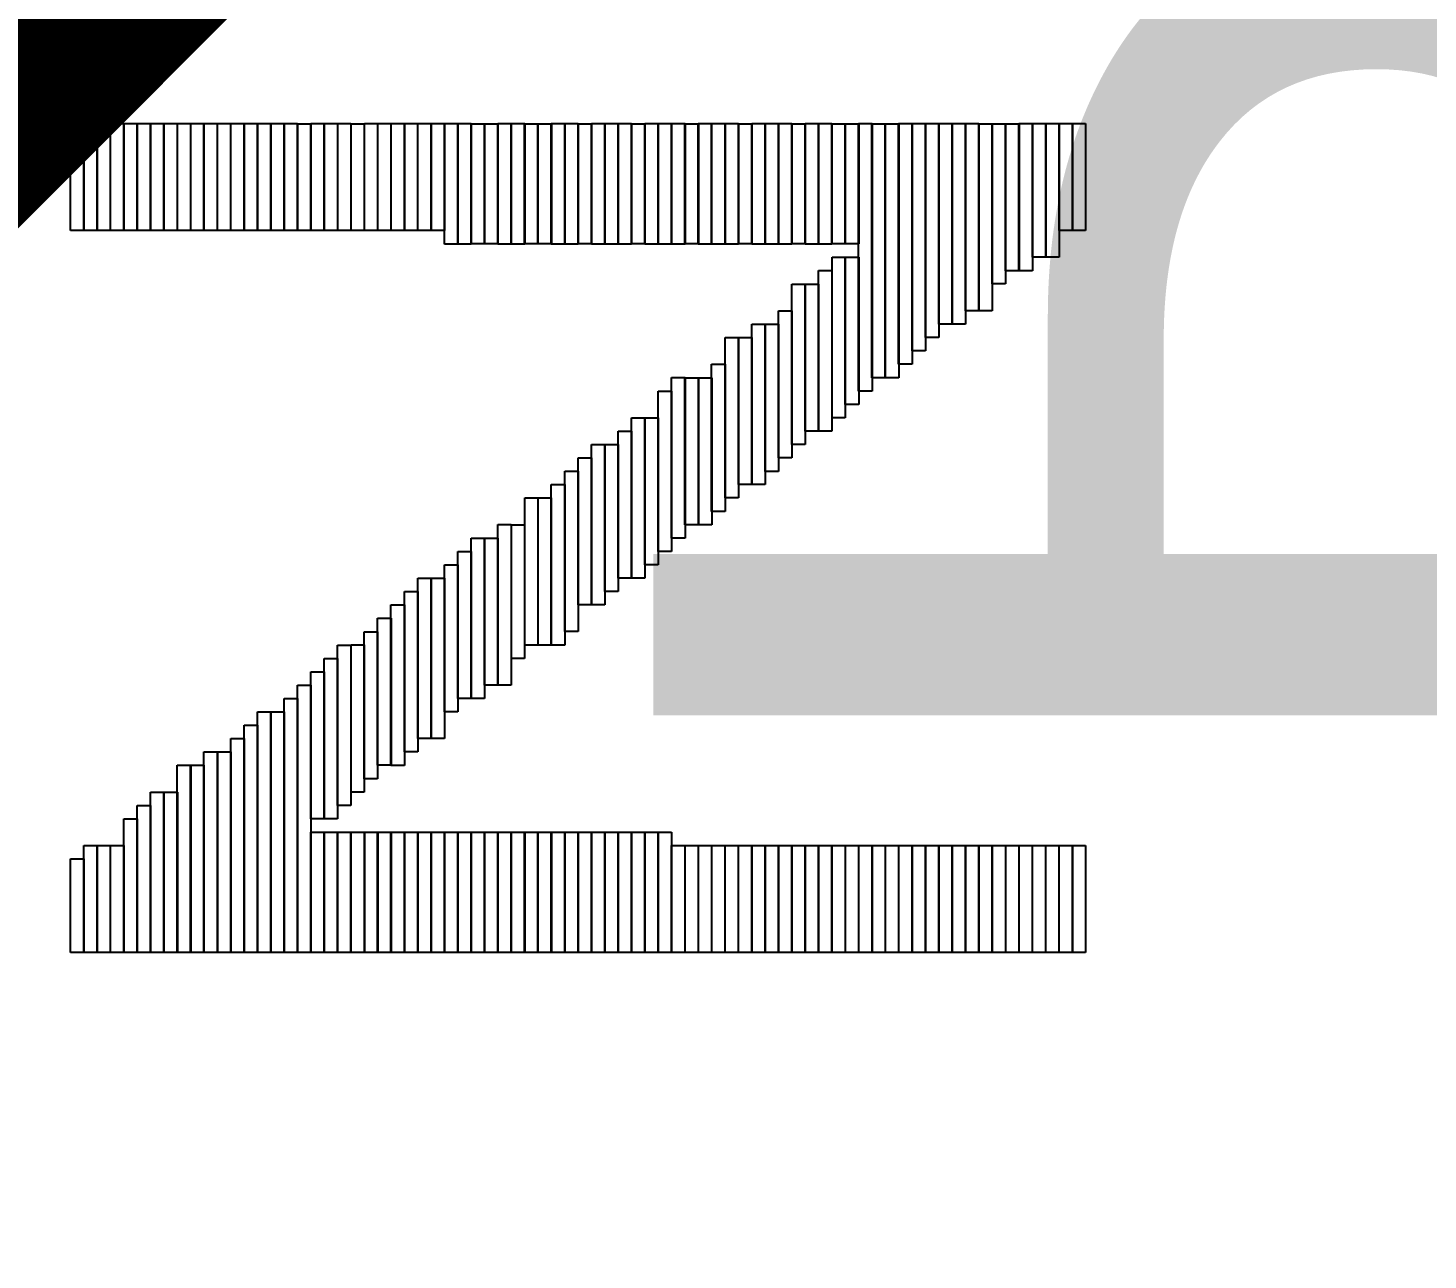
# Model space of a CAD drawing. Header units: inches. Extents: x -2.12 to 4.45, y -3.15 to 1.57.
# Drawn here: x -0.5051 to -0.4225, y -0.1493 to -0.0767 of the extents above; entities that cross this region are included whole.
import ezdxf

# ---------------------------------------------------------------- set-up
doc = ezdxf.new("R2010")
doc.units = ezdxf.units.IN
doc.header["$MEASUREMENT"] = 0
for name, color, linetype in [('Bottom 3D Body', 56, 'Continuous'), ('Top', 1, 'Continuous'), ('tPlace', 56, 'Continuous')]:
    doc.layers.add(name, color=color, linetype=linetype)
doc.styles.add('Courier New', font='', dxfattribs={"height": 0.2})
doc.styles.get('Courier New').set_extended_font_data('Courier New')

# ---------------------------------------------------------------- blocks, each defined once
blk = doc.blocks.new('TP11R_B_78')
at = {"layer": 'Bottom 3D Body', "style": 'Courier New', "text_generation_flag": 2}
blk.add_text('>TP_SIGNAL_NAME', height=0.0610235, rotation=180, dxfattribs=at).set_placement((0, 0.075))

msp = doc.modelspace()

# ---------------------------------------------------------------- linework, layer by layer
at = {"layer": 'Top', "const_width": 0.01}
msp.add_lwpolyline([(-0.52977, -0.10561), (-0.4672, -0.04304)], dxfattribs=at)
at = {"layer": 'tPlace'}
for p, q in [((-0.50255, -0.08868), (-0.50255, -0.08238)), ((-0.50255, -0.08238), (-0.50177, -0.08238)), ((-0.50177, -0.08238), (-0.50177, -0.08868)), ((-0.50176, -0.08868), (-0.50176, -0.08238)), ((-0.50176, -0.08238), (-0.50098, -0.08238)), ((-0.50098, -0.08868), (-0.50098, -0.08238)), ((-0.50098, -0.08238), (-0.5002, -0.08238)), ((-0.50098, -0.08238), (-0.50098, -0.08868)), ((-0.5002, -0.08238), (-0.5002, -0.08868)), ((-0.50019, -0.08868), (-0.50019, -0.08238)), ((-0.50019, -0.08238), (-0.49941, -0.08238)), ((-0.49941, -0.08238), (-0.49941, -0.08868)), ((-0.4994, -0.08868), (-0.4994, -0.08238)), ((-0.4994, -0.08238), (-0.49862, -0.08238)), ((-0.49862, -0.08238), (-0.49862, -0.08868)), ((-0.49861, -0.08868), (-0.49861, -0.08238)), ((-0.49861, -0.08238), (-0.49783, -0.08238)), ((-0.49783, -0.08868), (-0.49783, -0.08238)), ((-0.49783, -0.08238), (-0.49705, -0.08238)), ((-0.49783, -0.08238), (-0.49783, -0.08868)), ((-0.49705, -0.08238), (-0.49705, -0.08868)), ((-0.49704, -0.08868), (-0.49704, -0.08238)), ((-0.49704, -0.08238), (-0.49626, -0.08238)), ((-0.49626, -0.08238), (-0.49626, -0.08868)), ((-0.49625, -0.08868), (-0.49625, -0.08238)), ((-0.49625, -0.08238), (-0.49547, -0.08238)), ((-0.49547, -0.08238), (-0.49547, -0.08868)), ((-0.49546, -0.08868), (-0.49546, -0.08238)), ((-0.49546, -0.08238), (-0.49468, -0.08238)), ((-0.49468, -0.08868), (-0.49468, -0.08238)), ((-0.49468, -0.08238), (-0.4939, -0.08238)), ((-0.49468, -0.08238), (-0.49468, -0.08868)), ((-0.4939, -0.08238), (-0.4939, -0.08868)), ((-0.49389, -0.08868), (-0.49389, -0.08238)), ((-0.49389, -0.08238), (-0.49311, -0.08238)), ((-0.49311, -0.08238), (-0.49311, -0.08868)), ((-0.4931, -0.08868), (-0.4931, -0.08238)), ((-0.4931, -0.08238), (-0.49232, -0.08238)), ((-0.49232, -0.08238), (-0.49232, -0.08868)), ((-0.49231, -0.08868), (-0.49231, -0.08238)), ((-0.49231, -0.08238), (-0.49153, -0.08238)), ((-0.49153, -0.08868), (-0.49153, -0.08238)), ((-0.49153, -0.08238), (-0.49075, -0.08238)), ((-0.49153, -0.08238), (-0.49153, -0.08868)), ((-0.49075, -0.08238), (-0.49075, -0.08868)), ((-0.49074, -0.08868), (-0.49074, -0.08238)), ((-0.49074, -0.08238), (-0.48996, -0.08238)), ((-0.48996, -0.08238), (-0.48996, -0.08868)), ((-0.48995, -0.08868), (-0.48995, -0.08238)), ((-0.48995, -0.08238), (-0.48917, -0.08238)), ((-0.48917, -0.08238), (-0.48917, -0.08868)), ((-0.489165, -0.088675), (-0.489165, -0.082385)), ((-0.489165, -0.082385), (-0.488385, -0.082385)), ((-0.488385, -0.082385), (-0.488385, -0.088675)), ((-0.48838, -0.08868), (-0.48838, -0.08238)), ((-0.48838, -0.08238), (-0.4876, -0.08238)), ((-0.4876, -0.08238), (-0.4876, -0.08868)), ((-0.48759, -0.08868), (-0.48759, -0.08238)), ((-0.48759, -0.08238), (-0.48681, -0.08238)), ((-0.48681, -0.08238), (-0.48681, -0.08868)), ((-0.4868, -0.08868), (-0.4868, -0.08238)), ((-0.4868, -0.08238), (-0.48602, -0.08238)), ((-0.48602, -0.08238), (-0.48602, -0.08868)), ((-0.486015, -0.088675), (-0.486015, -0.082385)), ((-0.486015, -0.082385), (-0.485235, -0.082385)), ((-0.485235, -0.082385), (-0.485235, -0.088675)), ((-0.48523, -0.08868), (-0.48523, -0.08238)), ((-0.48523, -0.08238), (-0.48445, -0.08238)), ((-0.48445, -0.08238), (-0.48445, -0.08868)), ((-0.48444, -0.08868), (-0.48444, -0.08238)), ((-0.48444, -0.08238), (-0.48366, -0.08238)), ((-0.48366, -0.08238), (-0.48366, -0.08868)), ((-0.48365, -0.08868), (-0.48365, -0.08238)), ((-0.48365, -0.08238), (-0.48287, -0.08238)), ((-0.48287, -0.08868), (-0.48287, -0.08238)), ((-0.48287, -0.08238), (-0.48209, -0.08238)), ((-0.48287, -0.08238), (-0.48287, -0.08868)), ((-0.48209, -0.08238), (-0.48209, -0.08868)), ((-0.48208, -0.08868), (-0.48208, -0.08238)), ((-0.48208, -0.08238), (-0.4813, -0.08238)), ((-0.4813, -0.08238), (-0.4813, -0.08868)), ((-0.48129, -0.08868), (-0.48129, -0.08238)), ((-0.48129, -0.08238), (-0.48051, -0.08238)), ((-0.48051, -0.08947), (-0.48051, -0.08238)), ((-0.48051, -0.08238), (-0.47972, -0.08238)), ((-0.48051, -0.08238), (-0.48051, -0.08868)), ((-0.47972, -0.08947), (-0.47972, -0.08238)), ((-0.47972, -0.08238), (-0.47893, -0.08238)), ((-0.47972, -0.08238), (-0.47972, -0.08947)), ((-0.478935, -0.089465), (-0.478935, -0.082385)), ((-0.478935, -0.082385), (-0.478145, -0.082385)), ((-0.47893, -0.08238), (-0.47893, -0.08947)), ((-0.478145, -0.089465), (-0.478145, -0.082385)), ((-0.478145, -0.082385), (-0.477355, -0.082385)), ((-0.478145, -0.082385), (-0.478145, -0.089465)), ((-0.47736, -0.08947), (-0.47736, -0.08238)), ((-0.47736, -0.08238), (-0.47657, -0.08238)), ((-0.477355, -0.082385), (-0.477355, -0.089465)), ((-0.47657, -0.08947), (-0.47657, -0.08238)), ((-0.47657, -0.08238), (-0.47578, -0.08238)), ((-0.47657, -0.08238), (-0.47657, -0.08947)), ((-0.475785, -0.089465), (-0.475785, -0.082385)), ((-0.475785, -0.082385), (-0.474995, -0.082385)), ((-0.47578, -0.08238), (-0.47578, -0.08947)), ((-0.474995, -0.089465), (-0.474995, -0.082385)), ((-0.474995, -0.082385), (-0.474205, -0.082385)), ((-0.474995, -0.082385), (-0.474995, -0.089465)), ((-0.47421, -0.08947), (-0.47421, -0.08238)), ((-0.47421, -0.08238), (-0.47342, -0.08238)), ((-0.474205, -0.082385), (-0.474205, -0.089465)), ((-0.47342, -0.08947), (-0.47342, -0.08238)), ((-0.47342, -0.08238), (-0.47263, -0.08238)), ((-0.47342, -0.08238), (-0.47342, -0.08947)), ((-0.472635, -0.089465), (-0.472635, -0.082385)), ((-0.472635, -0.082385), (-0.471845, -0.082385)), ((-0.47263, -0.08238), (-0.47263, -0.08947)), ((-0.47185, -0.08947), (-0.47185, -0.08238)), ((-0.47185, -0.08238), (-0.47106, -0.08238)), ((-0.471845, -0.082385), (-0.471845, -0.089465)), ((-0.47106, -0.08947), (-0.47106, -0.08238)), ((-0.47106, -0.08238), (-0.47027, -0.08238)), ((-0.47106, -0.08238), (-0.47106, -0.08947)), ((-0.47027, -0.08947), (-0.47027, -0.08238)), ((-0.47027, -0.08238), (-0.46948, -0.08238)), ((-0.47027, -0.08238), (-0.47027, -0.08947)), ((-0.469485, -0.089465), (-0.469485, -0.082385)), ((-0.469485, -0.082385), (-0.468695, -0.082385)), ((-0.46948, -0.08238), (-0.46948, -0.08947)), ((-0.4687, -0.08947), (-0.4687, -0.08238)), ((-0.4687, -0.08238), (-0.46791, -0.08238)), ((-0.468695, -0.082385), (-0.468695, -0.089465)), ((-0.46791, -0.08947), (-0.46791, -0.08238)), ((-0.46791, -0.08238), (-0.46712, -0.08238)), ((-0.46791, -0.08238), (-0.46791, -0.08947)), ((-0.46712, -0.08947), (-0.46712, -0.08238)), ((-0.46712, -0.08238), (-0.46633, -0.08238)), ((-0.46712, -0.08238), (-0.46712, -0.08947)), ((-0.466335, -0.089465), (-0.466335, -0.082385)), ((-0.466335, -0.082385), (-0.465545, -0.082385)), ((-0.46633, -0.08238), (-0.46633, -0.08947)), ((-0.46555, -0.08947), (-0.46555, -0.08238)), ((-0.46555, -0.08238), (-0.46476, -0.08238)), ((-0.465545, -0.082385), (-0.465545, -0.089465)), ((-0.46476, -0.08947), (-0.46476, -0.08238)), ((-0.46476, -0.08238), (-0.46397, -0.08238)), ((-0.46476, -0.08238), (-0.46476, -0.08947)), ((-0.46397, -0.08947), (-0.46397, -0.08238)), ((-0.46397, -0.08238), (-0.46318, -0.08238)), ((-0.46397, -0.08238), (-0.46397, -0.08947)), ((-0.463185, -0.089465), (-0.463185, -0.082385)), ((-0.463185, -0.082385), (-0.462395, -0.082385)), ((-0.46318, -0.08238), (-0.46318, -0.08947)), ((-0.4624, -0.08947), (-0.4624, -0.08238)), ((-0.4624, -0.08238), (-0.46161, -0.08238)), ((-0.462395, -0.082385), (-0.462395, -0.089465)), ((-0.46161, -0.08947), (-0.46161, -0.08238)), ((-0.46161, -0.08238), (-0.46082, -0.08238)), ((-0.46161, -0.08238), (-0.46161, -0.08947)), ((-0.46082, -0.08947), (-0.46082, -0.08238)), ((-0.46082, -0.08238), (-0.46003, -0.08238)), ((-0.46082, -0.08238), (-0.46082, -0.08947)), ((-0.460035, -0.089465), (-0.460035, -0.082385)), ((-0.460035, -0.082385), (-0.459245, -0.082385)), ((-0.46003, -0.08238), (-0.46003, -0.08947)), ((-0.45925, -0.08947), (-0.45925, -0.08238)), ((-0.45925, -0.08238), (-0.45846, -0.08238)), ((-0.459245, -0.082385), (-0.459245, -0.089465)), ((-0.45846, -0.08947), (-0.45846, -0.08238)), ((-0.45846, -0.08238), (-0.45767, -0.08238)), ((-0.45846, -0.08238), (-0.45846, -0.08947)), ((-0.457675, -0.089465), (-0.457675, -0.082385)), ((-0.457675, -0.082385), (-0.456885, -0.082385)), ((-0.45767, -0.08238), (-0.45767, -0.08947)), ((-0.456885, -0.089465), (-0.456885, -0.082385)), ((-0.456885, -0.082385), (-0.456095, -0.082385)), ((-0.456885, -0.082385), (-0.456885, -0.089465)), ((-0.4561, -0.09813), (-0.4561, -0.08238)), ((-0.4561, -0.08238), (-0.45531, -0.08238)), ((-0.456095, -0.082385), (-0.456095, -0.089465)), ((-0.455315, -0.097345), (-0.455315, -0.082385)), ((-0.455315, -0.082385), (-0.454525, -0.082385)), ((-0.45531, -0.08238), (-0.45531, -0.09813)), ((-0.454525, -0.097345), (-0.454525, -0.082385)), ((-0.454525, -0.082385), (-0.453735, -0.082385)), ((-0.454525, -0.082385), (-0.454525, -0.097345)), ((-0.45374, -0.09655), (-0.45374, -0.08238)), ((-0.45374, -0.08238), (-0.45295, -0.08238)), ((-0.453735, -0.082385), (-0.453735, -0.097345)), ((-0.45295, -0.09577), (-0.45295, -0.08238)), ((-0.45295, -0.08238), (-0.45216, -0.08238)), ((-0.45295, -0.08238), (-0.45295, -0.09655)), ((-0.45216, -0.09498), (-0.45216, -0.08238)), ((-0.45216, -0.08238), (-0.45138, -0.08238)), ((-0.45216, -0.08238), (-0.45216, -0.09577)), ((-0.45138, -0.08238), (-0.45138, -0.09498)), ((-0.45137, -0.09419), (-0.45137, -0.08238)), ((-0.45137, -0.08238), (-0.45058, -0.08238)), ((-0.45059, -0.09419), (-0.45059, -0.08238)), ((-0.45059, -0.08238), (-0.4498, -0.08238)), ((-0.45058, -0.08238), (-0.45058, -0.09419)), ((-0.4498, -0.09341), (-0.4498, -0.08238)), ((-0.4498, -0.08238), (-0.44901, -0.08238)), ((-0.4498, -0.08238), (-0.4498, -0.09419)), ((-0.449015, -0.093405), (-0.449015, -0.082385)), ((-0.449015, -0.082385), (-0.448225, -0.082385)), ((-0.44901, -0.08238), (-0.44901, -0.09341)), ((-0.448225, -0.091825), (-0.448225, -0.082385)), ((-0.448225, -0.082385), (-0.447435, -0.082385)), ((-0.448225, -0.082385), (-0.448225, -0.093405)), ((-0.447435, -0.091045), (-0.447435, -0.082385)), ((-0.447435, -0.082385), (-0.446645, -0.082385)), ((-0.447435, -0.082385), (-0.447435, -0.091825)), ((-0.44665, -0.09105), (-0.44665, -0.08238)), ((-0.44665, -0.08238), (-0.44586, -0.08238)), ((-0.446645, -0.082385), (-0.446645, -0.091045)), ((-0.44586, -0.09025), (-0.44586, -0.08238)), ((-0.44586, -0.08238), (-0.44507, -0.08238)), ((-0.44586, -0.08238), (-0.44586, -0.09105)), ((-0.445075, -0.090255), (-0.445075, -0.082375)), ((-0.445075, -0.082375), (-0.444285, -0.082375)), ((-0.44507, -0.08238), (-0.44507, -0.09025)), ((-0.444285, -0.082375), (-0.444285, -0.090255)), ((-0.44428, -0.08868), (-0.44428, -0.08238)), ((-0.44428, -0.08238), (-0.4435, -0.08238)), ((-0.4435, -0.08868), (-0.4435, -0.08238)), ((-0.4435, -0.08238), (-0.44272, -0.08238)), ((-0.4435, -0.08238), (-0.4435, -0.08868)), ((-0.44272, -0.08238), (-0.44272, -0.08868)), ((-0.50177, -0.08868), (-0.50255, -0.08868)), ((-0.50098, -0.08868), (-0.50176, -0.08868)), ((-0.5002, -0.08868), (-0.50098, -0.08868)), ((-0.49941, -0.08868), (-0.50019, -0.08868)), ((-0.49862, -0.08868), (-0.4994, -0.08868)), ((-0.49783, -0.08868), (-0.49861, -0.08868)), ((-0.49705, -0.08868), (-0.49783, -0.08868)), ((-0.49626, -0.08868), (-0.49704, -0.08868)), ((-0.49547, -0.08868), (-0.49625, -0.08868)), ((-0.49468, -0.08868), (-0.49546, -0.08868)), ((-0.4939, -0.08868), (-0.49468, -0.08868)), ((-0.49311, -0.08868), (-0.49389, -0.08868)), ((-0.49232, -0.08868), (-0.4931, -0.08868)), ((-0.49153, -0.08868), (-0.49231, -0.08868)), ((-0.49075, -0.08868), (-0.49153, -0.08868)), ((-0.48996, -0.08868), (-0.49074, -0.08868)), ((-0.48917, -0.08868), (-0.48995, -0.08868)), ((-0.488385, -0.088675), (-0.489165, -0.088675)), ((-0.4876, -0.08868), (-0.48838, -0.08868)), ((-0.48681, -0.08868), (-0.48759, -0.08868)), ((-0.48602, -0.08868), (-0.4868, -0.08868)), ((-0.485235, -0.088675), (-0.486015, -0.088675)), ((-0.48445, -0.08868), (-0.48523, -0.08868)), ((-0.48366, -0.08868), (-0.48444, -0.08868)), ((-0.48287, -0.08868), (-0.48365, -0.08868)), ((-0.48209, -0.08868), (-0.48287, -0.08868)), ((-0.4813, -0.08868), (-0.48208, -0.08868)), ((-0.48051, -0.08868), (-0.48129, -0.08868)), ((-0.4435, -0.08868), (-0.44428, -0.08868)), ((-0.44272, -0.08868), (-0.4435, -0.08868)), ((-0.47972, -0.08947), (-0.48051, -0.08947)), ((-0.47893, -0.08947), (-0.47972, -0.08947)), ((-0.478145, -0.089465), (-0.478935, -0.089465)), ((-0.477355, -0.089465), (-0.478145, -0.089465)), ((-0.47657, -0.08947), (-0.47736, -0.08947)), ((-0.47578, -0.08947), (-0.47657, -0.08947)), ((-0.474995, -0.089465), (-0.475785, -0.089465)), ((-0.474205, -0.089465), (-0.474995, -0.089465)), ((-0.47342, -0.08947), (-0.47421, -0.08947)), ((-0.47263, -0.08947), (-0.47342, -0.08947)), ((-0.471845, -0.089465), (-0.472635, -0.089465)), ((-0.47106, -0.08947), (-0.47185, -0.08947)), ((-0.47027, -0.08947), (-0.47106, -0.08947)), ((-0.46948, -0.08947), (-0.47027, -0.08947)), ((-0.468695, -0.089465), (-0.469485, -0.089465)), ((-0.46791, -0.08947), (-0.4687, -0.08947)), ((-0.46712, -0.08947), (-0.46791, -0.08947)), ((-0.46633, -0.08947), (-0.46712, -0.08947)), ((-0.465545, -0.089465), (-0.466335, -0.089465)), ((-0.46476, -0.08947), (-0.46555, -0.08947)), ((-0.46397, -0.08947), (-0.46476, -0.08947)), ((-0.46318, -0.08947), (-0.46397, -0.08947)), ((-0.462395, -0.089465), (-0.463185, -0.089465)), ((-0.46161, -0.08947), (-0.4624, -0.08947)), ((-0.46082, -0.08947), (-0.46161, -0.08947)), ((-0.46003, -0.08947), (-0.46082, -0.08947)), ((-0.459245, -0.089465), (-0.460035, -0.089465)), ((-0.45846, -0.08947), (-0.45925, -0.08947)), ((-0.45767, -0.08947), (-0.45846, -0.08947)), ((-0.456885, -0.089465), (-0.457675, -0.089465)), ((-0.456095, -0.089465), (-0.456885, -0.089465)), ((-0.457665, -0.099705), (-0.457665, -0.090255)), ((-0.457665, -0.090255), (-0.456885, -0.090255)), ((-0.456885, -0.098915), (-0.456885, -0.090255)), ((-0.456885, -0.090255), (-0.456095, -0.090255)), ((-0.456885, -0.090255), (-0.456885, -0.099705)), ((-0.456095, -0.090255), (-0.456095, -0.098915)), ((-0.44507, -0.09025), (-0.44586, -0.09025)), ((-0.444285, -0.090255), (-0.445075, -0.090255)), ((-0.45846, -0.10049), (-0.45846, -0.09104)), ((-0.45846, -0.09104), (-0.45767, -0.09104)), ((-0.45767, -0.09104), (-0.45767, -0.10049)), ((-0.446645, -0.091045), (-0.447435, -0.091045)), ((-0.44586, -0.09105), (-0.44665, -0.09105)), ((-0.46004, -0.10128), (-0.46004, -0.09183)), ((-0.46004, -0.09183), (-0.45925, -0.09183)), ((-0.45925, -0.09183), (-0.45925, -0.10128)), ((-0.45924, -0.10049), (-0.45924, -0.09183)), ((-0.45924, -0.09183), (-0.45846, -0.09183)), ((-0.45846, -0.09183), (-0.45846, -0.10049)), ((-0.447435, -0.091825), (-0.448225, -0.091825)), ((-0.460825, -0.102065), (-0.460825, -0.093405)), ((-0.460825, -0.093405), (-0.460035, -0.093405)), ((-0.460035, -0.093405), (-0.460035, -0.102065)), ((-0.44901, -0.09341), (-0.4498, -0.09341)), ((-0.448225, -0.093405), (-0.449015, -0.093405)), ((-0.4624, -0.10364), (-0.4624, -0.09419)), ((-0.4624, -0.09419), (-0.46161, -0.09419)), ((-0.46161, -0.10286), (-0.46161, -0.09419)), ((-0.46161, -0.09419), (-0.46082, -0.09419)), ((-0.46161, -0.09419), (-0.46161, -0.10364)), ((-0.46082, -0.09419), (-0.46082, -0.10286)), ((-0.45058, -0.09419), (-0.45137, -0.09419)), ((-0.4498, -0.09419), (-0.45059, -0.09419)), ((-0.46397, -0.10443), (-0.46397, -0.09498)), ((-0.46397, -0.09498), (-0.46318, -0.09498)), ((-0.46318, -0.10364), (-0.46318, -0.09498)), ((-0.46318, -0.09498), (-0.4624, -0.09498)), ((-0.46318, -0.09498), (-0.46318, -0.10443)), ((-0.4624, -0.09498), (-0.4624, -0.10364)), ((-0.45138, -0.09498), (-0.45216, -0.09498)), ((-0.45216, -0.09577), (-0.45295, -0.09577)), ((-0.46712, -0.10679), (-0.46712, -0.09734)), ((-0.46712, -0.09734), (-0.46633, -0.09734)), ((-0.466335, -0.106005), (-0.466335, -0.097345)), ((-0.466335, -0.097345), (-0.465545, -0.097345)), ((-0.46633, -0.09734), (-0.46633, -0.10679)), ((-0.465545, -0.106005), (-0.465545, -0.097345)), ((-0.465545, -0.097345), (-0.464755, -0.097345)), ((-0.465545, -0.097345), (-0.465545, -0.106005)), ((-0.46476, -0.10522), (-0.46476, -0.09655)), ((-0.46476, -0.09655), (-0.46397, -0.09655)), ((-0.464755, -0.097345), (-0.464755, -0.106005)), ((-0.46397, -0.09655), (-0.46397, -0.10522)), ((-0.454525, -0.097345), (-0.455315, -0.097345)), ((-0.453735, -0.097345), (-0.454525, -0.097345)), ((-0.45295, -0.09655), (-0.45374, -0.09655)), ((-0.46791, -0.10758), (-0.46791, -0.09813)), ((-0.46791, -0.09813), (-0.46712, -0.09813)), ((-0.46712, -0.09813), (-0.46712, -0.10758)), ((-0.45531, -0.09813), (-0.4561, -0.09813)), ((-0.456095, -0.098915), (-0.456885, -0.098915)), ((-0.46948, -0.10915), (-0.46948, -0.09971)), ((-0.46948, -0.09971), (-0.4687, -0.09971)), ((-0.4687, -0.09971), (-0.4687, -0.10915)), ((-0.468695, -0.108365), (-0.468695, -0.099705)), ((-0.468695, -0.099705), (-0.467905, -0.099705)), ((-0.467905, -0.099705), (-0.467905, -0.108365)), ((-0.456885, -0.099705), (-0.457665, -0.099705)), ((-0.470275, -0.109155), (-0.470275, -0.100495)), ((-0.470275, -0.100495), (-0.469485, -0.100495)), ((-0.469485, -0.100495), (-0.469485, -0.109155)), ((-0.45846, -0.10049), (-0.45924, -0.10049)), ((-0.45767, -0.10049), (-0.45846, -0.10049)), ((-0.47185, -0.11073), (-0.47185, -0.10128)), ((-0.47185, -0.10128), (-0.47106, -0.10128)), ((-0.47106, -0.10128), (-0.47106, -0.11073)), ((-0.471055, -0.109945), (-0.471055, -0.101275)), ((-0.471055, -0.101275), (-0.470275, -0.101275)), ((-0.470275, -0.101275), (-0.470275, -0.109945)), ((-0.45925, -0.10128), (-0.46004, -0.10128)), ((-0.472635, -0.110725), (-0.472635, -0.102065)), ((-0.472635, -0.102065), (-0.471845, -0.102065)), ((-0.471845, -0.102065), (-0.471845, -0.110725)), ((-0.460035, -0.102065), (-0.460825, -0.102065)), ((-0.47342, -0.1123), (-0.47342, -0.10285)), ((-0.47342, -0.10285), (-0.47263, -0.10285)), ((-0.47263, -0.10285), (-0.47263, -0.1123)), ((-0.46082, -0.10286), (-0.46161, -0.10286)), ((-0.47421, -0.11309), (-0.47421, -0.10364)), ((-0.47421, -0.10364), (-0.47342, -0.10364)), ((-0.47342, -0.10364), (-0.47342, -0.11309)), ((-0.4624, -0.10364), (-0.46318, -0.10364)), ((-0.46161, -0.10364), (-0.4624, -0.10364)), ((-0.47578, -0.11309), (-0.47578, -0.10443)), ((-0.47578, -0.10443), (-0.475, -0.10443)), ((-0.475, -0.10443), (-0.475, -0.11309)), ((-0.47499, -0.11309), (-0.47499, -0.10443)), ((-0.47499, -0.10443), (-0.47421, -0.10443)), ((-0.47421, -0.10443), (-0.47421, -0.11309)), ((-0.46318, -0.10443), (-0.46397, -0.10443)), ((-0.46397, -0.10522), (-0.46476, -0.10522)), ((-0.47736, -0.11545), (-0.47736, -0.106)), ((-0.47736, -0.106), (-0.47657, -0.106)), ((-0.47657, -0.106), (-0.47657, -0.11545)), ((-0.476565, -0.113875), (-0.476565, -0.106005)), ((-0.476565, -0.106005), (-0.475785, -0.106005)), ((-0.475785, -0.106005), (-0.475785, -0.113875)), ((-0.465545, -0.106005), (-0.466335, -0.106005)), ((-0.464755, -0.106005), (-0.465545, -0.106005)), ((-0.47893, -0.11624), (-0.47893, -0.10679)), ((-0.47893, -0.10679), (-0.47814, -0.10679)), ((-0.478145, -0.115455), (-0.478145, -0.106795)), ((-0.478145, -0.106795), (-0.477355, -0.106795)), ((-0.47814, -0.10679), (-0.47814, -0.11624)), ((-0.477355, -0.106795), (-0.477355, -0.115455)), ((-0.46633, -0.10679), (-0.46712, -0.10679)), ((-0.47972, -0.11624), (-0.47972, -0.10758)), ((-0.47972, -0.10758), (-0.47894, -0.10758)), ((-0.47894, -0.10758), (-0.47894, -0.11624)), ((-0.46712, -0.10758), (-0.46791, -0.10758)), ((-0.480505, -0.117025), (-0.480505, -0.108365)), ((-0.480505, -0.108365), (-0.479715, -0.108365)), ((-0.479715, -0.108365), (-0.479715, -0.117025)), ((-0.467905, -0.108365), (-0.468695, -0.108365)), ((-0.48208, -0.1186), (-0.48208, -0.10915)), ((-0.48208, -0.10915), (-0.48129, -0.10915)), ((-0.4813, -0.1186), (-0.4813, -0.10915)), ((-0.4813, -0.10915), (-0.48051, -0.10915)), ((-0.48129, -0.10915), (-0.48129, -0.1186)), ((-0.48051, -0.10915), (-0.48051, -0.1186)), ((-0.469485, -0.109155), (-0.470275, -0.109155)), ((-0.4687, -0.10915), (-0.46948, -0.10915)), ((-0.48287, -0.11939), (-0.48287, -0.10994)), ((-0.48287, -0.10994), (-0.48208, -0.10994)), ((-0.48208, -0.10994), (-0.48208, -0.11939)), ((-0.470275, -0.109945), (-0.471055, -0.109945)), ((-0.48366, -0.12018), (-0.48366, -0.11073)), ((-0.48366, -0.11073), (-0.48287, -0.11073)), ((-0.48287, -0.11073), (-0.48287, -0.12018)), ((-0.471845, -0.110725), (-0.472635, -0.110725)), ((-0.47106, -0.11073), (-0.47185, -0.11073)), ((-0.484445, -0.120175), (-0.484445, -0.111515)), ((-0.484445, -0.111515), (-0.483655, -0.111515)), ((-0.483655, -0.111515), (-0.483655, -0.120175)), ((-0.485235, -0.120965), (-0.485235, -0.112305)), ((-0.485235, -0.112305), (-0.484445, -0.112305)), ((-0.484445, -0.112305), (-0.484445, -0.120965)), ((-0.47263, -0.1123), (-0.47342, -0.1123)), ((-0.48681, -0.12254), (-0.48681, -0.11309)), ((-0.48681, -0.11309), (-0.48602, -0.11309)), ((-0.48602, -0.11309), (-0.48602, -0.12254)), ((-0.486015, -0.121755), (-0.486015, -0.113085)), ((-0.486015, -0.113085), (-0.485235, -0.113085)), ((-0.485235, -0.113085), (-0.485235, -0.121755)), ((-0.475, -0.11309), (-0.47578, -0.11309)), ((-0.47421, -0.11309), (-0.47499, -0.11309)), ((-0.47342, -0.11309), (-0.47421, -0.11309)), ((-0.488385, -0.123325), (-0.488385, -0.114665)), ((-0.488385, -0.114665), (-0.487595, -0.114665)), ((-0.487595, -0.123325), (-0.487595, -0.113885)), ((-0.487595, -0.113885), (-0.486805, -0.113885)), ((-0.487595, -0.114665), (-0.487595, -0.123325)), ((-0.486805, -0.113885), (-0.486805, -0.123325)), ((-0.475785, -0.113875), (-0.476565, -0.113875)), ((-0.48917, -0.1312), (-0.48917, -0.11545)), ((-0.48917, -0.11545), (-0.48838, -0.11545)), ((-0.48838, -0.11545), (-0.48838, -0.1312)), ((-0.477355, -0.115455), (-0.478145, -0.115455)), ((-0.47657, -0.11545), (-0.47736, -0.11545)), ((-0.48995, -0.1312), (-0.48995, -0.11624)), ((-0.48995, -0.11624), (-0.48917, -0.11624)), ((-0.48917, -0.11624), (-0.48917, -0.1312)), ((-0.47894, -0.11624), (-0.47972, -0.11624)), ((-0.47814, -0.11624), (-0.47893, -0.11624)), ((-0.49153, -0.1312), (-0.49153, -0.11703)), ((-0.49153, -0.11703), (-0.49074, -0.11703)), ((-0.490745, -0.131205), (-0.490745, -0.117025)), ((-0.490745, -0.117025), (-0.489955, -0.117025)), ((-0.49074, -0.11703), (-0.49074, -0.1312)), ((-0.489955, -0.117025), (-0.489955, -0.131205)), ((-0.479715, -0.117025), (-0.480505, -0.117025)), ((-0.49232, -0.1312), (-0.49232, -0.11781)), ((-0.49232, -0.11781), (-0.49153, -0.11781)), ((-0.49153, -0.11781), (-0.49153, -0.1312)), ((-0.4931, -0.1312), (-0.4931, -0.1186)), ((-0.4931, -0.1186), (-0.49232, -0.1186)), ((-0.49232, -0.1186), (-0.49232, -0.1312)), ((-0.48129, -0.1186), (-0.48208, -0.1186)), ((-0.48051, -0.1186), (-0.4813, -0.1186)), ((-0.49468, -0.1312), (-0.49468, -0.11939)), ((-0.49468, -0.11939), (-0.49389, -0.11939)), ((-0.49389, -0.1312), (-0.49389, -0.11939)), ((-0.49389, -0.11939), (-0.4931, -0.11939)), ((-0.49389, -0.11939), (-0.49389, -0.1312)), ((-0.4931, -0.11939), (-0.4931, -0.1312)), ((-0.48208, -0.11939), (-0.48287, -0.11939)), ((-0.496255, -0.131195), (-0.496255, -0.120175)), ((-0.496255, -0.120175), (-0.495465, -0.120175)), ((-0.49547, -0.1312), (-0.49547, -0.12017)), ((-0.49547, -0.12017), (-0.49468, -0.12017)), ((-0.495465, -0.120175), (-0.495465, -0.131195)), ((-0.49468, -0.12017), (-0.49468, -0.1312)), ((-0.483655, -0.120175), (-0.484445, -0.120175)), ((-0.48287, -0.12018), (-0.48366, -0.12018)), ((-0.484445, -0.120965), (-0.485235, -0.120965)), ((-0.49783, -0.1312), (-0.49783, -0.12175)), ((-0.49783, -0.12175), (-0.49704, -0.12175)), ((-0.49704, -0.1312), (-0.49704, -0.12175)), ((-0.49704, -0.12175), (-0.49625, -0.12175)), ((-0.49704, -0.12175), (-0.49704, -0.1312)), ((-0.49625, -0.12175), (-0.49625, -0.1312)), ((-0.485235, -0.121755), (-0.486015, -0.121755)), ((-0.49861, -0.1312), (-0.49861, -0.12254)), ((-0.49861, -0.12254), (-0.49783, -0.12254)), ((-0.49783, -0.12254), (-0.49783, -0.1312)), ((-0.48602, -0.12254), (-0.48681, -0.12254)), ((-0.499405, -0.131205), (-0.499405, -0.123325)), ((-0.499405, -0.123325), (-0.498615, -0.123325)), ((-0.498615, -0.123325), (-0.498615, -0.131205)), ((-0.487595, -0.123325), (-0.488385, -0.123325)), ((-0.486805, -0.123325), (-0.487595, -0.123325)), ((-0.48838, -0.1312), (-0.48838, -0.12411)), ((-0.48838, -0.12411), (-0.48759, -0.12411)), ((-0.487595, -0.131195), (-0.487595, -0.124115)), ((-0.487595, -0.124115), (-0.486805, -0.124115)), ((-0.48759, -0.12411), (-0.48759, -0.1312)), ((-0.48681, -0.1312), (-0.48681, -0.12411)), ((-0.48681, -0.12411), (-0.48602, -0.12411)), ((-0.486805, -0.124115), (-0.486805, -0.131195)), ((-0.48602, -0.1312), (-0.48602, -0.12411)), ((-0.48602, -0.12411), (-0.48523, -0.12411)), ((-0.48602, -0.12411), (-0.48602, -0.1312)), ((-0.48523, -0.1312), (-0.48523, -0.12411)), ((-0.48523, -0.12411), (-0.48444, -0.12411)), ((-0.48523, -0.12411), (-0.48523, -0.1312)), ((-0.484445, -0.131195), (-0.484445, -0.124115)), ((-0.484445, -0.124115), (-0.483655, -0.124115)), ((-0.48444, -0.12411), (-0.48444, -0.1312)), ((-0.48366, -0.1312), (-0.48366, -0.12411)), ((-0.48366, -0.12411), (-0.48287, -0.12411)), ((-0.483655, -0.124115), (-0.483655, -0.131195)), ((-0.48287, -0.1312), (-0.48287, -0.12411)), ((-0.48287, -0.12411), (-0.48208, -0.12411)), ((-0.48287, -0.12411), (-0.48287, -0.1312)), ((-0.48208, -0.1312), (-0.48208, -0.12411)), ((-0.48208, -0.12411), (-0.48129, -0.12411)), ((-0.48208, -0.12411), (-0.48208, -0.1312)), ((-0.481295, -0.131195), (-0.481295, -0.124115)), ((-0.481295, -0.124115), (-0.480505, -0.124115)), ((-0.48129, -0.12411), (-0.48129, -0.1312)), ((-0.48051, -0.1312), (-0.48051, -0.12411)), ((-0.48051, -0.12411), (-0.47972, -0.12411)), ((-0.480505, -0.124115), (-0.480505, -0.131195)), ((-0.47972, -0.1312), (-0.47972, -0.12411)), ((-0.47972, -0.12411), (-0.47893, -0.12411)), ((-0.47972, -0.12411), (-0.47972, -0.1312)), ((-0.478935, -0.131195), (-0.478935, -0.124115)), ((-0.478935, -0.124115), (-0.478145, -0.124115)), ((-0.47893, -0.12411), (-0.47893, -0.1312)), ((-0.478145, -0.131195), (-0.478145, -0.124115)), ((-0.478145, -0.124115), (-0.477355, -0.124115)), ((-0.478145, -0.124115), (-0.478145, -0.131195)), ((-0.47736, -0.1312), (-0.47736, -0.12411)), ((-0.47736, -0.12411), (-0.47657, -0.12411)), ((-0.477355, -0.124115), (-0.477355, -0.131195)), ((-0.47657, -0.1312), (-0.47657, -0.12411)), ((-0.47657, -0.12411), (-0.47578, -0.12411)), ((-0.47657, -0.12411), (-0.47657, -0.1312)), ((-0.475785, -0.131195), (-0.475785, -0.124115)), ((-0.475785, -0.124115), (-0.474995, -0.124115)), ((-0.47578, -0.12411), (-0.47578, -0.1312)), ((-0.474995, -0.131195), (-0.474995, -0.124115)), ((-0.474995, -0.124115), (-0.474205, -0.124115)), ((-0.474995, -0.124115), (-0.474995, -0.131195)), ((-0.47421, -0.1312), (-0.47421, -0.12411)), ((-0.47421, -0.12411), (-0.47342, -0.12411)), ((-0.474205, -0.124115), (-0.474205, -0.131195)), ((-0.47342, -0.1312), (-0.47342, -0.12411)), ((-0.47342, -0.12411), (-0.47263, -0.12411)), ((-0.47342, -0.12411), (-0.47342, -0.1312)), ((-0.472635, -0.131195), (-0.472635, -0.124115)), ((-0.472635, -0.124115), (-0.471845, -0.124115)), ((-0.47263, -0.12411), (-0.47263, -0.1312)), ((-0.47185, -0.1312), (-0.47185, -0.12411)), ((-0.47185, -0.12411), (-0.47106, -0.12411)), ((-0.471845, -0.124115), (-0.471845, -0.131195)), ((-0.47106, -0.1312), (-0.47106, -0.12411)), ((-0.47106, -0.12411), (-0.47027, -0.12411)), ((-0.47106, -0.12411), (-0.47106, -0.1312)), ((-0.47027, -0.1312), (-0.47027, -0.12411)), ((-0.47027, -0.12411), (-0.46948, -0.12411)), ((-0.47027, -0.12411), (-0.47027, -0.1312)), ((-0.469485, -0.131195), (-0.469485, -0.124115)), ((-0.469485, -0.124115), (-0.468695, -0.124115)), ((-0.46948, -0.12411), (-0.46948, -0.1312)), ((-0.4687, -0.1312), (-0.4687, -0.12411)), ((-0.4687, -0.12411), (-0.46791, -0.12411)), ((-0.468695, -0.124115), (-0.468695, -0.131195)), ((-0.46791, -0.1312), (-0.46791, -0.12411)), ((-0.46791, -0.12411), (-0.46712, -0.12411)), ((-0.46791, -0.12411), (-0.46791, -0.1312)), ((-0.46712, -0.12411), (-0.46712, -0.1312)), ((-0.50176, -0.1312), (-0.50176, -0.1249)), ((-0.50176, -0.1249), (-0.50098, -0.1249)), ((-0.50098, -0.1312), (-0.50098, -0.1249)), ((-0.50098, -0.1249), (-0.5002, -0.1249)), ((-0.50098, -0.1249), (-0.50098, -0.1312)), ((-0.5002, -0.1249), (-0.5002, -0.1312)), ((-0.50019, -0.1312), (-0.50019, -0.1249)), ((-0.50019, -0.1249), (-0.49941, -0.1249)), ((-0.49941, -0.1249), (-0.49941, -0.1312)), ((-0.46712, -0.1312), (-0.46712, -0.1249)), ((-0.46712, -0.1249), (-0.46634, -0.1249)), ((-0.46634, -0.1249), (-0.46634, -0.1312)), ((-0.46633, -0.1312), (-0.46633, -0.1249)), ((-0.46633, -0.1249), (-0.46555, -0.1249)), ((-0.46555, -0.1249), (-0.46555, -0.1312)), ((-0.46554, -0.1312), (-0.46554, -0.1249)), ((-0.46554, -0.1249), (-0.46476, -0.1249)), ((-0.46476, -0.1249), (-0.46476, -0.1312)), ((-0.464755, -0.131195), (-0.464755, -0.124905)), ((-0.464755, -0.124905), (-0.463975, -0.124905)), ((-0.463975, -0.124905), (-0.463975, -0.131195)), ((-0.46397, -0.1312), (-0.46397, -0.1249)), ((-0.46397, -0.1249), (-0.46319, -0.1249)), ((-0.46319, -0.1249), (-0.46319, -0.1312)), ((-0.46318, -0.1312), (-0.46318, -0.1249)), ((-0.46318, -0.1249), (-0.4624, -0.1249)), ((-0.4624, -0.1249), (-0.4624, -0.1312)), ((-0.46239, -0.1312), (-0.46239, -0.1249)), ((-0.46239, -0.1249), (-0.46161, -0.1249)), ((-0.46161, -0.1312), (-0.46161, -0.1249)), ((-0.46161, -0.1249), (-0.46083, -0.1249)), ((-0.46161, -0.1249), (-0.46161, -0.1312)), ((-0.46083, -0.1249), (-0.46083, -0.1312)), ((-0.46082, -0.1312), (-0.46082, -0.1249)), ((-0.46082, -0.1249), (-0.46004, -0.1249)), ((-0.46004, -0.1249), (-0.46004, -0.1312)), ((-0.46003, -0.1312), (-0.46003, -0.1249)), ((-0.46003, -0.1249), (-0.45925, -0.1249)), ((-0.45925, -0.1249), (-0.45925, -0.1312)), ((-0.45924, -0.1312), (-0.45924, -0.1249)), ((-0.45924, -0.1249), (-0.45846, -0.1249)), ((-0.45846, -0.1312), (-0.45846, -0.1249)), ((-0.45846, -0.1249), (-0.45768, -0.1249)), ((-0.45846, -0.1249), (-0.45846, -0.1312)), ((-0.45768, -0.1249), (-0.45768, -0.1312)), ((-0.45767, -0.1312), (-0.45767, -0.1249)), ((-0.45767, -0.1249), (-0.45689, -0.1249)), ((-0.45689, -0.1249), (-0.45689, -0.1312)), ((-0.45688, -0.1312), (-0.45688, -0.1249)), ((-0.45688, -0.1249), (-0.4561, -0.1249)), ((-0.4561, -0.1249), (-0.4561, -0.1312)), ((-0.45609, -0.1312), (-0.45609, -0.1249)), ((-0.45609, -0.1249), (-0.45531, -0.1249)), ((-0.45531, -0.1312), (-0.45531, -0.1249)), ((-0.45531, -0.1249), (-0.45453, -0.1249)), ((-0.45531, -0.1249), (-0.45531, -0.1312)), ((-0.45453, -0.1249), (-0.45453, -0.1312)), ((-0.45452, -0.1312), (-0.45452, -0.1249)), ((-0.45452, -0.1249), (-0.45374, -0.1249)), ((-0.45374, -0.1249), (-0.45374, -0.1312)), ((-0.45373, -0.1312), (-0.45373, -0.1249)), ((-0.45373, -0.1249), (-0.45295, -0.1249)), ((-0.45295, -0.1249), (-0.45295, -0.1312)), ((-0.45294, -0.1312), (-0.45294, -0.1249)), ((-0.45294, -0.1249), (-0.45216, -0.1249)), ((-0.45216, -0.1312), (-0.45216, -0.1249)), ((-0.45216, -0.1249), (-0.45138, -0.1249)), ((-0.45216, -0.1249), (-0.45216, -0.1312)), ((-0.45138, -0.1249), (-0.45138, -0.1312)), ((-0.45137, -0.1312), (-0.45137, -0.1249)), ((-0.45137, -0.1249), (-0.45059, -0.1249)), ((-0.45059, -0.1249), (-0.45059, -0.1312)), ((-0.45058, -0.1312), (-0.45058, -0.1249)), ((-0.45058, -0.1249), (-0.4498, -0.1249)), ((-0.4498, -0.1249), (-0.4498, -0.1312)), ((-0.449795, -0.131195), (-0.449795, -0.124905)), ((-0.449795, -0.124905), (-0.449015, -0.124905)), ((-0.449015, -0.124905), (-0.449015, -0.131195)), ((-0.44901, -0.1312), (-0.44901, -0.1249)), ((-0.44901, -0.1249), (-0.44823, -0.1249)), ((-0.44823, -0.1249), (-0.44823, -0.1312)), ((-0.44822, -0.1312), (-0.44822, -0.1249)), ((-0.44822, -0.1249), (-0.44744, -0.1249)), ((-0.44744, -0.1249), (-0.44744, -0.1312)), ((-0.44743, -0.1312), (-0.44743, -0.1249)), ((-0.44743, -0.1249), (-0.44665, -0.1249)), ((-0.44665, -0.1249), (-0.44665, -0.1312)), ((-0.446645, -0.131195), (-0.446645, -0.124905)), ((-0.446645, -0.124905), (-0.445865, -0.124905)), ((-0.445865, -0.124905), (-0.445865, -0.131195)), ((-0.44586, -0.1312), (-0.44586, -0.1249)), ((-0.44586, -0.1249), (-0.44508, -0.1249)), ((-0.44508, -0.1249), (-0.44508, -0.1312)), ((-0.44507, -0.1312), (-0.44507, -0.1249)), ((-0.44507, -0.1249), (-0.44429, -0.1249)), ((-0.44429, -0.1249), (-0.44429, -0.1312)), ((-0.44428, -0.1312), (-0.44428, -0.1249)), ((-0.44428, -0.1249), (-0.4435, -0.1249)), ((-0.4435, -0.1312), (-0.4435, -0.1249)), ((-0.4435, -0.1249), (-0.44272, -0.1249)), ((-0.4435, -0.1249), (-0.4435, -0.1312)), ((-0.44272, -0.1249), (-0.44272, -0.1312)), ((-0.502555, -0.131205), (-0.502555, -0.125685)), ((-0.502555, -0.125685), (-0.501765, -0.125685)), ((-0.501765, -0.125685), (-0.501765, -0.131205)), ((-0.501765, -0.131205), (-0.502555, -0.131205)), ((-0.50098, -0.1312), (-0.50176, -0.1312)), ((-0.5002, -0.1312), (-0.50098, -0.1312)), ((-0.49941, -0.1312), (-0.50019, -0.1312)), ((-0.498615, -0.131205), (-0.499405, -0.131205)), ((-0.49783, -0.1312), (-0.49861, -0.1312)), ((-0.49704, -0.1312), (-0.49783, -0.1312)), ((-0.49625, -0.1312), (-0.49704, -0.1312)), ((-0.495465, -0.131195), (-0.496255, -0.131195)), ((-0.49468, -0.1312), (-0.49547, -0.1312)), ((-0.49389, -0.1312), (-0.49468, -0.1312)), ((-0.4931, -0.1312), (-0.49389, -0.1312)), ((-0.49232, -0.1312), (-0.4931, -0.1312)), ((-0.49153, -0.1312), (-0.49232, -0.1312)), ((-0.49074, -0.1312), (-0.49153, -0.1312)), ((-0.489955, -0.131205), (-0.490745, -0.131205)), ((-0.48917, -0.1312), (-0.48995, -0.1312)), ((-0.48838, -0.1312), (-0.48917, -0.1312)), ((-0.48759, -0.1312), (-0.48838, -0.1312)), ((-0.486805, -0.131195), (-0.487595, -0.131195)), ((-0.48602, -0.1312), (-0.48681, -0.1312)), ((-0.48523, -0.1312), (-0.48602, -0.1312)), ((-0.48444, -0.1312), (-0.48523, -0.1312)), ((-0.483655, -0.131195), (-0.484445, -0.131195)), ((-0.48287, -0.1312), (-0.48366, -0.1312)), ((-0.48208, -0.1312), (-0.48287, -0.1312)), ((-0.48129, -0.1312), (-0.48208, -0.1312)), ((-0.480505, -0.131195), (-0.481295, -0.131195)), ((-0.47972, -0.1312), (-0.48051, -0.1312)), ((-0.47893, -0.1312), (-0.47972, -0.1312)), ((-0.478145, -0.131195), (-0.478935, -0.131195)), ((-0.477355, -0.131195), (-0.478145, -0.131195)), ((-0.47657, -0.1312), (-0.47736, -0.1312)), ((-0.47578, -0.1312), (-0.47657, -0.1312)), ((-0.474995, -0.131195), (-0.475785, -0.131195)), ((-0.474205, -0.131195), (-0.474995, -0.131195)), ((-0.47342, -0.1312), (-0.47421, -0.1312)), ((-0.47263, -0.1312), (-0.47342, -0.1312)), ((-0.471845, -0.131195), (-0.472635, -0.131195)), ((-0.47106, -0.1312), (-0.47185, -0.1312)), ((-0.47027, -0.1312), (-0.47106, -0.1312)), ((-0.46948, -0.1312), (-0.47027, -0.1312)), ((-0.468695, -0.131195), (-0.469485, -0.131195)), ((-0.46791, -0.1312), (-0.4687, -0.1312)), ((-0.46712, -0.1312), (-0.46791, -0.1312)), ((-0.46634, -0.1312), (-0.46712, -0.1312)), ((-0.46555, -0.1312), (-0.46633, -0.1312)), ((-0.46476, -0.1312), (-0.46554, -0.1312)), ((-0.463975, -0.131195), (-0.464755, -0.131195)), ((-0.46319, -0.1312), (-0.46397, -0.1312)), ((-0.4624, -0.1312), (-0.46318, -0.1312)), ((-0.46161, -0.1312), (-0.46239, -0.1312)), ((-0.46083, -0.1312), (-0.46161, -0.1312)), ((-0.46004, -0.1312), (-0.46082, -0.1312)), ((-0.45925, -0.1312), (-0.46003, -0.1312)), ((-0.45846, -0.1312), (-0.45924, -0.1312)), ((-0.45768, -0.1312), (-0.45846, -0.1312)), ((-0.45689, -0.1312), (-0.45767, -0.1312)), ((-0.4561, -0.1312), (-0.45688, -0.1312)), ((-0.45531, -0.1312), (-0.45609, -0.1312)), ((-0.45453, -0.1312), (-0.45531, -0.1312)), ((-0.45374, -0.1312), (-0.45452, -0.1312)), ((-0.45295, -0.1312), (-0.45373, -0.1312)), ((-0.45216, -0.1312), (-0.45294, -0.1312)), ((-0.45138, -0.1312), (-0.45216, -0.1312)), ((-0.45059, -0.1312), (-0.45137, -0.1312)), ((-0.4498, -0.1312), (-0.45058, -0.1312)), ((-0.449015, -0.131195), (-0.449795, -0.131195)), ((-0.44823, -0.1312), (-0.44901, -0.1312)), ((-0.44744, -0.1312), (-0.44822, -0.1312)), ((-0.44665, -0.1312), (-0.44743, -0.1312)), ((-0.445865, -0.131195), (-0.446645, -0.131195)), ((-0.44508, -0.1312), (-0.44586, -0.1312)), ((-0.44429, -0.1312), (-0.44507, -0.1312)), ((-0.4435, -0.1312), (-0.44428, -0.1312)), ((-0.44272, -0.1312), (-0.4435, -0.1312))]:
    msp.add_line(p, q, dxfattribs=at)

# ---------------------------------------------------------------- block references
at = {"rotation": 90}
msp.add_blockref('TP11R_B_78', (-0.3932, -0.24761), dxfattribs=at)

doc.saveas('drawing.dxf')
